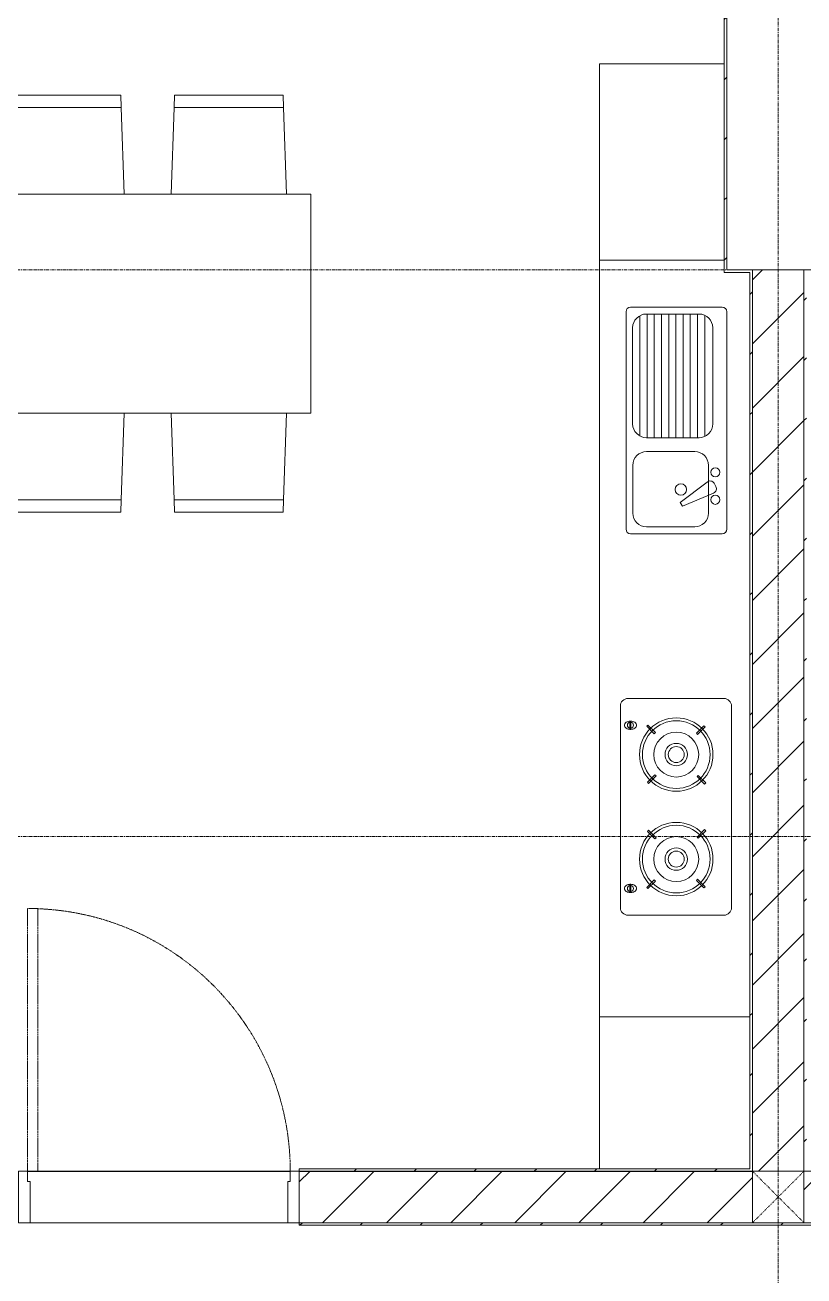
# Model space of a CAD drawing. Header units: millimetres. Extents: x 5357 to 201988, y -16345 to 109895.
# Drawn here: x 58028 to 61053, y 35331 to 40187 of the extents above; entities that cross this region are included whole.
import ezdxf

# ---------------------------------------------------------------- set-up
doc = ezdxf.new("R2010")
doc.units = ezdxf.units.MM
for name, pattern in [('Dash', [6, 3, -3]), ('Dash - Tight', [4.5, 3, -1.5]), ('Grid Line', [22.225, 12.7, -3.175, 3.175, -3.175])]:
    doc.linetypes.add(name, pattern=pattern)
for name, color, linetype, lineweight in [('0-1', 7, 'Continuous', 5), ('A-DETL-GENF-3', 92, 'Dash - Tight', 9), ('A-DOOR', 31, 'Continuous', 9), ('A-DOOR-FRAM', 31, 'Continuous', 9), ('A-FLOR', 192, 'Continuous', 9), ('A-FLOR-1', 10, 'Continuous', 9), ('A-FLOR-2', 53, 'Continuous', 9), ('A-WALL', 113, 'Continuous', 9), ('A-WALL-4', 113, 'Continuous', 18), ('A-WALL-PATT-2', 53, 'Continuous', 9), ('A-WALL-PATT-3', 111, 'Continuous', 9), ('I-FURN', 30, 'Continuous', 9), ('I-FURN-1', 53, 'Continuous', 9), ('I-WALL-1', 9, 'Continuous', 18), ('I-WALL-3', 2, 'Continuous', 18), ('S-COLS', 52, 'Continuous', 9), ('S-COLS-2', 9, 'Continuous', 18), ('S-COLS-5', 52, 'Continuous', 18), ('S-COLS-6', 52, 'Dash', 9), ('S-COLS-HDLN', 52, 'Dash', 9), ('S-GRID-1', 1, 'Grid Line', 9)]:
    doc.layers.add(name, color=color, linetype=linetype, lineweight=lineweight)
pattern_1 = [(45, (0, 0), (-116.67262, 116.67262), [])]
pattern_2 = [(45, (0, 0), (-124.4508, 124.4508), [])]

# ---------------------------------------------------------------- blocks, each defined once
blk = doc.blocks.new('NCV_TKTC_KET CAU_rvt-1-TKCS_MB SÂN ĐƯỜNG NỘI BỘ')
at = {"layer": 'A-FLOR-1'}
for p, q in [((59047.6, 35537.4), (58047.6, 35537.4)), ((58047.6, 35537.4), (59047.6, 35537.4))]:
    blk.add_line(p, q, dxfattribs=at)
at = {"layer": 'S-COLS-2'}
for p, q in [((60752.6, 40536.9), (60752.6, 39236.9)), ((60752.6, 39236.9), (61152.6, 39236.9))]:
    blk.add_line(p, q, dxfattribs=at)
blk = doc.blocks.new('HE BEP A - HE BEP A-V230-TKCS_MB SÂN ĐƯỜNG NỘI BỘ')
at = {"layer": 'I-FURN'}
for p, q in [((3703.5, 595.3), (3703.5, 11)), ((3.5, 495.3), (3.5, 11)), ((765.9, 11), (765.9, 495.3)), ((765.9, 11), (765.9, 495.3)), ((948.4, 131.7), (948.4, 487.8)), ((965.9, 505.3), (1810.5, 505.3)), ((1828, 487.8), (1828, 131.7)), ((2467.5, 494.2), (2467.5, 122.2)), ((3279.1, 524.2), (2497.5, 524.2)), ((3309.1, 494.2), (3309.1, 122.2)), ((1401.8, 451.1), (1028.4, 451.1)), ((1644.6, 463.3), (1632.2, 456.1)), ((1670.1, 454.1), (1721.6, 333.3)), ((975, 397.7), (975, 193.3)), ((975, 391.9), (1455.1, 391.9)), ((979.9, 419.9), (1450.3, 419.9)), ((1455.1, 193.3), (1455.1, 397.7)), ((1747.9, 434.2), (1562.5, 434.2)), ((1706.2, 324.4), (1627.3, 429.4)), ((2578, 421.2), (2573.6, 416.8)), ((2573.6, 416.8), (2602.8, 387.7)), ((2607.1, 392.1), (2578, 421.2)), ((2602.8, 387.7), (2607.1, 392.1)), ((2795.6, 424), (2766.5, 394.9)), ((2766.5, 394.9), (2770.8, 390.5)), ((2770.8, 390.5), (2800, 419.6)), ((2800, 419.6), (2795.6, 424)), ((2976.7, 419.6), (2981.1, 424)), ((3005.8, 390.5), (2976.7, 419.6)), ((2981.1, 424), (3010.2, 394.9)), ((3010.2, 394.9), (3005.8, 390.5)), ((3169.5, 392.1), (3198.6, 421.2)), ((3173.9, 387.7), (3169.5, 392.1)), ((3203, 416.8), (3173.9, 387.7)), ((3198.6, 421.2), (3203, 416.8)), ((975, 363.9), (1455.1, 363.9)), ((1509.1, 380.9), (1509.1, 194.2)), ((1801.3, 194.2), (1801.3, 380.9)), ((975, 335.9), (1455.1, 335.9)), ((975, 307.9), (1455.1, 307.9)), ((1721.6, 333.3), (1706.2, 324.4)), ((975, 279.9), (1455.1, 279.9)), ((975, 251.9), (1455.1, 251.9)), ((975, 223.9), (1455.1, 223.9)), ((975, 195.9), (1455.1, 195.9)), ((2570.9, 199.3), (2600, 228.4)), ((2575.3, 194.9), (2570.9, 199.3)), ((2604.4, 224), (2575.3, 194.9)), ((2600, 228.4), (2604.4, 224)), ((2763.7, 226.8), (2768.1, 231.2)), ((2792.8, 197.7), (2763.7, 226.8)), ((2768.1, 231.2), (2797.2, 202)), ((2797.2, 202), (2792.8, 197.7)), ((3008.5, 231.2), (2979.4, 202)), ((2979.4, 202), (2983.8, 197.7)), ((2983.8, 197.7), (3012.9, 226.8)), ((3012.9, 226.8), (3008.5, 231.2)), ((3176.6, 228.4), (3172.2, 224)), ((3172.2, 224), (3201.4, 194.9)), ((3205.8, 199.3), (3176.6, 228.4)), ((3201.4, 194.9), (3205.8, 199.3)), ((981.5, 167.9), (1448.7, 167.9)), ((1810.5, 114.2), (965.9, 114.2)), ((1028.4, 139.9), (1401.8, 139.9)), ((1562.5, 140.8), (1747.9, 140.8)), ((2555.1, 133.3), (2555.1, 129.3)), ((2587.6, 133.3), (2555.1, 133.3)), ((2555.1, 129.3), (2587.6, 129.3)), ((2587.6, 129.3), (2587.6, 133.3)), ((3189, 129.3), (3189, 133.3)), ((3189, 133.3), (3221.5, 133.3)), ((3221.5, 129.3), (3189, 129.3)), ((3221.5, 133.3), (3221.5, 129.3)), ((3279.1, 92.2), (2497.5, 92.2)), ((3.5, 11), (765.9, 11)), ((4293.5, 11), (765.9, 11))]:
    blk.add_line(p, q, dxfattribs=at)
for centre, radius in [((1589.4, 460.9), 17.8), ((1696.1, 460.9), 17.8), ((2685.4, 309.4), 142.6), ((2685.4, 309.4), 131.3), ((3091.2, 309.4), 142.6), ((3091.2, 309.4), 131.3), ((2685.4, 309.4), 87.2), ((3091.2, 309.4), 87.2), ((1656.3, 327.5), 22.2), ((2685.4, 309.4), 43.6), ((2685.4, 309.4), 30.9), ((3091.2, 309.4), 43.6), ((3091.2, 309.4), 30.9)]:
    blk.add_circle(centre, radius, dxfattribs=at)
for centre, radius, start, end in [((965.9, 487.8), 17.5, 90, 180), ((1810.5, 487.8), 17.5, 0, 90), ((2497.5, 494.2), 30, 90, 180), ((3279.1, 494.2), 30, 360, 90), ((1028.4, 397.7), 53.3, 90, 180), ((1401.8, 397.7), 53.3, 360, 90), ((1641, 440.7), 17.8, 119.9521, 219.4618), ((1653.4, 447.9), 17.8, 20.5379, 119.9521), ((1562.5, 380.9), 53.3, 90, 180), ((1747.9, 380.9), 53.3, 360, 90), ((1028.4, 193.3), 53.3, 180, 270), ((1401.8, 193.3), 53.3, 270, 360), ((1562.5, 194.2), 53.3, 180, 270), ((1747.9, 194.2), 53.3, 270, 360), ((2580.1, 134.1), 24.7, 145.204, 163.9419), ((2574.8, 137.9), 18.1, 120.7976, 145.204), ((2571.4, 143.6), 11.5, 90, 120.7976), ((2571.4, 143.6), 11.5, 59.2024, 90), ((2568, 137.9), 18.1, 34.796, 59.2024), ((2562.6, 134.1), 24.7, 16.0581, 34.796), ((3214, 134.1), 24.7, 145.204, 163.9419), ((3208.7, 137.9), 18.1, 120.7976, 145.204), ((3205.3, 143.6), 11.5, 90, 120.7976), ((3205.3, 143.6), 11.5, 59.2024, 90), ((3201.9, 137.9), 18.1, 34.796, 59.2024), ((3196.5, 134.1), 24.7, 16.0581, 34.796), ((965.9, 131.7), 17.5, 180, 270), ((1810.5, 131.7), 17.5, 270, 360), ((2497.5, 122.2), 30, 180, 270), ((2588.6, 131.7), 33.5, 163.9419, 180), ((2588.6, 131.7), 33.5, 180, 196.0581), ((2580.1, 129.2), 24.7, 196.0581, 214.796), ((2571.3, 131.3), 11.6, 9.9102, 170.0898), ((2571.3, 131.3), 11.6, 189.7177, 350.2823), ((2574.8, 125.5), 18.1, 214.796, 239.2024), ((2571.4, 119.8), 11.5, 239.2024, 270), ((2571.4, 119.8), 11.5, 270, 300.7976), ((2568, 125.5), 18.1, 300.7976, 325.204), ((2562.6, 129.2), 24.7, 325.204, 343.9419), ((2554.1, 131.7), 33.5, 0, 16.0581), ((2554.1, 131.7), 33.5, 343.9419, 0), ((3222.5, 131.7), 33.5, 163.9419, 180), ((3222.5, 131.7), 33.5, 180, 196.0581), ((3214, 129.2), 24.7, 196.0581, 214.796), ((3208.7, 125.5), 18.1, 214.796, 239.2024), ((3205.3, 131.3), 11.6, 9.9102, 170.0898), ((3205.3, 131.3), 11.6, 189.7177, 350.2823), ((3205.3, 119.8), 11.5, 239.2024, 270), ((3205.3, 119.8), 11.5, 270, 300.7976), ((3201.9, 125.5), 18.1, 300.7976, 325.204), ((3196.5, 129.2), 24.7, 325.204, 343.9419), ((3188, 131.7), 33.5, 0, 16.0581), ((3188, 131.7), 33.5, 343.9419, 0), ((3279.1, 122.2), 30, 270, 360)]:
    blk.add_arc(centre, radius, start, end, dxfattribs=at)
at = {"layer": 'I-FURN-1'}
for p, q in [((3.5, 495.3), (3.5, 11)), ((3.5, 11), (4293.5, 11))]:
    blk.add_line(p, q, dxfattribs=at)
blk = doc.blocks.new('RES_BAN AN 1 - RES_BAN AN 1-V136-TKCS_MB SÂN ĐƯỜNG NỘI BỘ')
at = {"layer": 'I-FURN-1'}
for p, q in [((-425, 1275), (425, 1275)), ((-425, 0), (-425, 1275)), ((425, 1275), (425, 0)), ((-761.9, 1168.8), (-809.6, 1167.2)), ((-809.6, 1167.2), (-809.6, 745.3)), ((-425, 1180), (-761.9, 1168.8)), ((-761.9, 1168.8), (-761.9, 743.8)), ((-761.9, 743.8), (-761.9, 1168.8)), ((-425, 732.5), (-425, 1180)), ((425, 1180), (761.9, 1168.8)), ((425, 732.5), (425, 1180)), ((761.9, 1168.8), (761.9, 743.8)), ((761.9, 1168.8), (761.9, 743.8)), ((809.6, 1167.2), (761.9, 1168.8)), ((809.6, 745.3), (809.6, 1167.2)), ((-809.6, 745.3), (-761.9, 743.8)), ((-761.9, 743.8), (-425, 732.5)), ((761.9, 743.8), (425, 732.5)), ((761.9, 743.8), (809.6, 745.3)), ((-809.6, 536.9), (-761.9, 538.5)), ((-809.6, 115.1), (-809.6, 536.9)), ((-425, 549.7), (-761.9, 538.5)), ((-761.9, 538.5), (-761.9, 113.5)), ((-761.9, 538.5), (-761.9, 113.5)), ((-425, 102.3), (-425, 549.7)), ((425, 549.7), (761.9, 538.5)), ((425, 102.3), (425, 549.7)), ((761.9, 538.5), (761.9, 113.5)), ((761.9, 538.5), (809.6, 536.9)), ((761.9, 113.5), (761.9, 538.5)), ((809.6, 536.9), (809.6, 115.1)), ((-761.9, 113.5), (-809.6, 115.1)), ((-761.9, 113.5), (-425, 102.3)), ((761.9, 113.5), (425, 102.3)), ((809.6, 115.1), (761.9, 113.5))]:
    blk.add_line(p, q, dxfattribs=at)
blk = doc.blocks.new('NCV_TKTC_TANG 1_rvt-1-TKCS_MB SÂN ĐƯỜNG NỘI BỘ')
at = {"layer": 'A-WALL-PATT-2'}
h = blk.add_hatch(dxfattribs=at)
h.set_pattern_fill('FP_2', color=256, style=0, pattern_type=2)
h.set_pattern_definition(pattern_1)
h.paths.add_polyline_path([(60742.6, 39226.9), (60752.6, 39226.9), (60752.6, 40536.9), (60742.6, 40535.9), (60742.6, 39236.9)])
h = blk.add_hatch(dxfattribs=at)
h.set_pattern_fill('FP_2', color=256, style=0, pattern_type=2)
h.set_pattern_definition(pattern_1)
h.paths.add_polyline_path([(60852.3, 35746.9), (60852.6, 35746.9), (60852.6, 39226.9), (60842.6, 39226.9), (60842.6, 35746.9)])
h = blk.add_hatch(dxfattribs=at)
h.set_pattern_fill('FP_2', color=256, style=0, pattern_type=2)
h.set_pattern_definition(pattern_1)
h.paths.add_polyline_path([(61052.9, 35746.9), (61062.6, 35746.9), (61062.6, 39226.9), (61052.6, 39226.9), (61052.6, 35746.9)])
h = blk.add_hatch(dxfattribs=at)
h.set_pattern_fill('FP_2', color=256, style=0, pattern_type=2)
h.set_pattern_definition(pattern_1)
h.paths.add_polyline_path([(60852.6, 35737.4), (60852.6, 35737.4), (60852.3, 35746.9), (59092.6, 35746.9), (59092.6, 35737.4), (60852.1, 35737.4)])
h.paths.add_polyline_path([(57852.6, 35737.4), (58002.6, 35737.4), (58002.6, 35746.9), (57852.6, 35746.9)])
h = blk.add_hatch(dxfattribs=at)
h.set_pattern_fill('FP_2', color=256, style=0, pattern_type=2)
h.set_pattern_definition(pattern_1)
h.paths.add_polyline_path([(61152.6, 35737.4), (64042.6, 35737.4), (64042.6, 35746.9), (61052.6, 35746.9), (61053, 35737.4), (61137.6, 35737.4)])
at = {"layer": 'A-FLOR-1'}
blk.add_line((59092.6, 35536.9), (58002.6, 35536.9), dxfattribs=at)
at = {"layer": 'A-FLOR-2'}
for p, q in [((58037.6, 35736.9), (59057.6, 35736.9)), ((59057.6, 35736.9), (58037.6, 35736.9)), ((58002.6, 35536.9), (59092.6, 35536.9))]:
    blk.add_line(p, q, dxfattribs=at)
at = {"layer": 'I-WALL-1'}
for p, q in [((60742.6, 40536.9), (60742.6, 39226.9)), ((60752.6, 39236.9), (60752.6, 40536.9)), ((60742.6, 39226.9), (60752.6, 39226.9)), ((60852.6, 39236.9), (60752.6, 39236.9)), ((60752.6, 39226.9), (60842.6, 39226.9)), ((60842.6, 39226.9), (60842.6, 35746.9)), ((60852.6, 39226.9), (60852.6, 39236.9)), ((60852.6, 35746.9), (60852.6, 39226.9)), ((60842.6, 35746.9), (59092.6, 35746.9)), ((59092.6, 35746.9), (59092.6, 35737.4)), ((60852.6, 35736.9), (60852.6, 35746.9)), ((59092.6, 35736.9), (60852.6, 35736.9))]:
    blk.add_line(p, q, dxfattribs=at)
at = {"layer": 'I-FURN-1', "rotation": 270.0000000000001}
for name, p in [('HE BEP A - HE BEP A-V230-TKCS_MB SÂN ĐƯỜNG NỘI BỘ', (60247.2, 40040.4)), ('RES_BAN AN 1 - RES_BAN AN 1-V136-TKCS_MB SÂN ĐƯỜNG NỘI BỘ', (57862.6, 39105.7))]:
    blk.add_blockref(name, p, dxfattribs=at)
blk = doc.blocks.new('FD_05 - FD_05-1000x2200mm-835433-TKCS_MB SÂN ĐƯỜNG NỘI BỘ')
at = {"layer": 'A-DETL-GENF-3'}
for p, q in [((510, -100), (470, -100)), ((470, -100), (470, -1120)), ((510, -1120), (510, -100)), ((470, -1120), (510, -1120))]:
    blk.add_line(p, q, dxfattribs=at)
blk.add_arc((510, -100), 1020, 180, 267.7525, dxfattribs=at)
at = {"layer": 'A-DOOR-FRAM'}
for p, q in [((-545, 100), (-500, 100)), ((-545, -100), (-545, 100)), ((-500, 100), (-500, -60)), ((500, 100), (545, 100)), ((500, -60), (500, 100)), ((545, 100), (545, -100)), ((-500, -60), (-510, -60)), ((-510, -60), (-510, -100)), ((510, -60), (500, -60)), ((510, -100), (510, -60)), ((-510, -100), (-545, -100)), ((545, -100), (510, -100))]:
    blk.add_line(p, q, dxfattribs=at)
blk = doc.blocks.new('G1_SOF - BO TRU - 200x200-3050151-TKCS_MB SÂN ĐƯỜNG NỘI BỘ')
at = {"layer": 'S-COLS-HDLN'}
for p, q in [((-100, 100), (100, -100)), ((100, 100), (-100, -100))]:
    blk.add_line(p, q, dxfattribs=at)

msp = doc.modelspace()

# ---------------------------------------------------------------- hatches: boundary and pattern name
at = {"layer": 'A-WALL-PATT-3'}
h = msp.add_hatch(dxfattribs=at)
h.set_pattern_fill('FP_1', color=256, style=0, pattern_type=2)
h.set_pattern_definition(pattern_2)
h.paths.add_polyline_path([(61052.6, 35737.4), (61052.6, 39237.4), (60852.6, 39237.4), (60852.6, 35737.4), (61037.2, 35737.4)])
h = msp.add_hatch(dxfattribs=at)
h.set_pattern_fill('FP_1', color=256, style=0, pattern_type=2)
h.set_pattern_definition(pattern_2)
h.paths.add_polyline_path([(69052.6, 35537.4), (69052.6, 35737.4), (67292.6, 35736.9), (67292.6, 35537.4), (68299.8, 35537.4)])
h.paths.add_polyline_path([(44696.4, 35537.4), (49452.9, 35537.4), (49452.6, 35737.4), (44652.6, 35737.4), (44652.6, 35537.4)])
h.paths.add_polyline_path([(49652.9, 35537.4), (52652.6, 35537.4), (52652.6, 35737.4), (49652.9, 35737.4), (49652.9, 35662)])
h.paths.add_polyline_path([(53356.6, 35537.4), (56452.6, 35537.4), (56452.6, 35737.4), (52852.6, 35736.9), (52852.6, 35537.4), (52927.6, 35537.4)])
h.paths.add_polyline_path([(66052.9, 35537.4), (66202.6, 35537.4), (66202.6, 35737.4), (66052.9, 35736.9), (66052.9, 35537.4)])
h.paths.add_polyline_path([(65852.6, 35537.4), (65852.9, 35537.4), (65852.6, 35737.4), (61052.6, 35736.9), (61052.6, 35537.4), (64902.6, 35537.4)])
h.paths.add_polyline_path([(56662.6, 35537.4), (58002.6, 35537.4), (58002.6, 35737.4), (56652.6, 35736.9), (56652.6, 35537.4)])
h.paths.add_polyline_path([(60852.6, 35537.4), (60852.6, 35737.4), (59092.6, 35736.9), (59092.6, 35537.4), (60752.6, 35537.4)])
h = msp.add_hatch(dxfattribs=at)
h.set_pattern_fill('FP_2', color=256, style=0, pattern_type=2)
h.set_pattern_definition(pattern_1)
h.paths.add_polyline_path([(69192.1, 35527.4), (69262.6, 35527.4), (69262.6, 35537.4), (67292.6, 35537.4), (67292.6, 35527.4), (69171.3, 35527.4)])
h.paths.add_polyline_path([(60852.6, 35527.4), (66202.6, 35527.4), (66202.6, 35537.4), (59092.6, 35536.9), (59092.6, 35527.4), (59310, 35527.4)])
h.paths.add_polyline_path([(56662.6, 35527.4), (58002.6, 35527.4), (58002.6, 35537.4), (56662.6, 35537.4)])

# ---------------------------------------------------------------- linework, layer by layer
at = {"layer": 'A-FLOR'}
msp.add_line((58047.6, 35537.4), (59047.6, 35537.4), dxfattribs=at)
at = {"layer": 'A-WALL'}
for p, q in [((58037.6, 35737.4), (59057.6, 35737.4)), ((60852.6, 35537.4), (60852.6, 35737.4)), ((60852.6, 35737.4), (61052.6, 35737.4)), ((61052.6, 35737.4), (61052.6, 35537.4)), ((59047.6, 35537.4), (58047.6, 35537.4)), ((59092.6, 35537.4), (60852.6, 35537.4)), ((61052.6, 35537.4), (65852.6, 35537.4))]:
    msp.add_line(p, q, dxfattribs=at)
at = {"layer": 'A-WALL-4'}
for p, q in [((61052.6, 39237.4), (60852.6, 39237.4)), ((60852.6, 39237.4), (60852.6, 35737.4)), ((61052.6, 35737.4), (61052.6, 39237.4)), ((60852.6, 35737.4), (59092.6, 35737.4)), ((65852.6, 35737.4), (61052.6, 35737.4))]:
    msp.add_line(p, q, dxfattribs=at)
at = {"layer": 'I-WALL-3'}
for p, q in [((59092.6, 35537.4), (59092.6, 35527.4)), ((59092.6, 35527.4), (66202.6, 35527.4)), ((61052.6, 35537.4), (60852.6, 35537.4))]:
    msp.add_line(p, q, dxfattribs=at)
at = {"layer": 'S-COLS'}
for p, q in [((61052.6, 35737.4), (60852.6, 35737.4)), ((60852.6, 35737.4), (60852.6, 35537.4)), ((61052.6, 35537.4), (61052.6, 35737.4))]:
    msp.add_line(p, q, dxfattribs=at)
at = {"layer": 'S-COLS-5'}
msp.add_line((60852.6, 35537.4), (61052.6, 35537.4), dxfattribs=at)
at = {"layer": 'S-GRID-1'}
for p, q in [((60952.6, 20960.6), (60952.6, 80482.7)), ((131551.8, 39236.9), (29351.8, 39236.9)), ((131551.8, 37036.9), (29351.8, 37036.9))]:
    msp.add_line(p, q, dxfattribs=at)

# ---------------------------------------------------------------- block references
at = {"layer": '0-1'}
for name in ['NCV_TKTC_KET CAU_rvt-1-TKCS_MB SÂN ĐƯỜNG NỘI BỘ', 'NCV_TKTC_TANG 1_rvt-1-TKCS_MB SÂN ĐƯỜNG NỘI BỘ']:
    msp.add_blockref(name, (0, 0), dxfattribs=at)
at = {"layer": 'A-DOOR', "rotation": 180}
msp.add_blockref('FD_05 - FD_05-1000x2200mm-835433-TKCS_MB SÂN ĐƯỜNG NỘI BỘ', (58547.6, 35637.4), dxfattribs=at)
at = {"layer": 'S-COLS-6'}
msp.add_blockref('G1_SOF - BO TRU - 200x200-3050151-TKCS_MB SÂN ĐƯỜNG NỘI BỘ', (60952.6, 35637.4), dxfattribs=at)

doc.saveas('drawing.dxf')
